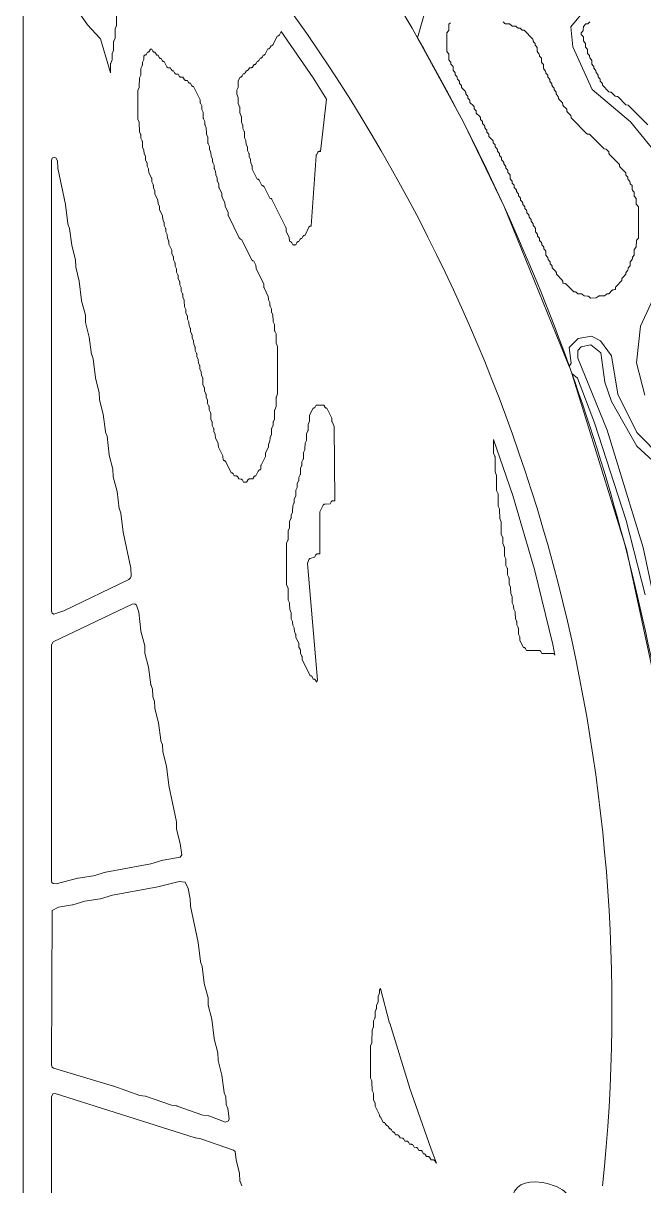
# Model space of a CAD drawing. Header units: inches. Extents: x 36 to 81.4, y 17.3 to 55.9.
# Drawn here: x 36.25 to 44.09, y 30.96 to 45.65 of the extents above; entities that cross this region are included whole.
import ezdxf

# ---------------------------------------------------------------- set-up
doc = ezdxf.new("R2010")
doc.units = ezdxf.units.IN
for name, color, linetype, lineweight in [('01_ORIGINAL_CAD', 7, 'CONTINUOUS', 20), ('02_APPROVED_PDF_OUTLINES', 7, 'CONTINUOUS', 15), ('03_ADDED_AREAS_SAME_COMPOSITION', 7, 'CONTINUOUS', 15), ('04_APPROVED_PERIMETER', 7, 'CONTINUOUS', 15)]:
    doc.layers.add(name, color=color, linetype=linetype, lineweight=lineweight)

msp = doc.modelspace()

# ---------------------------------------------------------------- linework, layer by layer
at = {"layer": '01_ORIGINAL_CAD'}
msp.add_line((36.248, 17.906), (36.248, 55.9), dxfattribs=at)
msp.add_lwpolyline([(44.283, 37.084, 0.090917), (40.931, 45.968, -0.652582), (40.931, 49.011, -0.158741), (45.004, 48.425, -0.098355), (47.824, 46.203), (47.755, 46.078)], format="xyb", dxfattribs=at)
msp.add_arc((22.064, 33.195), 21.619, 354.0583, 36.0319, dxfattribs=at)
at = {"layer": '02_APPROVED_PDF_OUTLINES'}
for points in [[(42.311, 45.663), (42.331, 45.644), (42.334, 45.642), (42.336, 45.64), (42.339, 45.639), (42.342, 45.638), (42.345, 45.637), (42.348, 45.637), (42.391, 45.636), (42.414, 45.615), (42.417, 45.614), (42.419, 45.612), (42.422, 45.611), (42.425, 45.61), (42.428, 45.609), (42.431, 45.609), (42.47, 45.609), (42.488, 45.592), (42.49, 45.59), (42.493, 45.588), (42.496, 45.586), (42.5, 45.585), (42.503, 45.585), (42.523, 45.583), (42.544, 45.563), (42.547, 45.561), (42.55, 45.559), (42.553, 45.558), (42.556, 45.557), (42.56, 45.556), (42.576, 45.556), (42.687, 45.444), (42.688, 45.427), (42.688, 45.424), (42.689, 45.421), (42.69, 45.417), (42.692, 45.414), (42.694, 45.412), (42.713, 45.391), (42.714, 45.374), (42.715, 45.37), (42.715, 45.367), (42.717, 45.364), (42.719, 45.361), (42.721, 45.358), (42.74, 45.338), (42.741, 45.294), (42.741, 45.291), (42.742, 45.288), (42.743, 45.285), (42.744, 45.282), (42.746, 45.28), (42.748, 45.277), (42.767, 45.256), (42.769, 45.236), (42.769, 45.233), (42.77, 45.229), (42.772, 45.226), (42.774, 45.223), (42.776, 45.221), (42.793, 45.203), (42.793, 45.163), (42.794, 45.159), (42.794, 45.156), (42.796, 45.153), (42.797, 45.149), (42.8, 45.147), (42.82, 45.123), (42.821, 45.079), (42.821, 45.076), (42.822, 45.073), (42.823, 45.07), (42.824, 45.068), (42.826, 45.065), (42.828, 45.063), (42.847, 45.042), (42.848, 45.025), (42.848, 45.021), (42.849, 45.018), (42.85, 45.015), (42.852, 45.012), (42.854, 45.009), (42.873, 44.988), (42.874, 44.971), (42.875, 44.968), (42.876, 44.964), (42.877, 44.961), (42.879, 44.958), (42.881, 44.955), (42.9, 44.935), (42.901, 44.918), (42.901, 44.914), (42.902, 44.911), (42.904, 44.907), (42.905, 44.904), (42.908, 44.902), (42.927, 44.881), (42.927, 44.864), (42.928, 44.86), (42.929, 44.857), (42.93, 44.854), (42.932, 44.851), (42.934, 44.848), (42.953, 44.827), (42.954, 44.81), (42.955, 44.807), (42.955, 44.803), (42.957, 44.8), (42.959, 44.797), (42.961, 44.794), (42.98, 44.774), (42.981, 44.757), (42.981, 44.753), (42.982, 44.75), (42.983, 44.746), (42.985, 44.743), (42.987, 44.741), (43.007, 44.72), (43.009, 44.699), (43.009, 44.696), (43.01, 44.693), (43.012, 44.69), (43.014, 44.687), (43.016, 44.684), (43.06, 44.639), (43.062, 44.619), (43.063, 44.615), (43.064, 44.612), (43.065, 44.609), (43.067, 44.606), (43.069, 44.604), (43.114, 44.558), (43.115, 44.538), (43.116, 44.535), (43.117, 44.532), (43.118, 44.529), (43.12, 44.526), (43.122, 44.523), (43.167, 44.478), (43.169, 44.458), (43.169, 44.455), (43.17, 44.451), (43.172, 44.448), (43.173, 44.445), (43.176, 44.443), (43.364, 44.253), (43.366, 44.25), (43.369, 44.249), (43.372, 44.247), (43.375, 44.246), (43.378, 44.245), (43.401, 44.242), (43.576, 44.065), (43.579, 44.063), (43.582, 44.061), (43.584, 44.059), (43.588, 44.058), (43.591, 44.058), (43.613, 44.054), (43.646, 44.022), (43.647, 44.002), (43.648, 43.999), (43.649, 43.995), (43.65, 43.992), (43.652, 43.989), (43.654, 43.987), (43.779, 43.861), (43.78, 43.841), (43.781, 43.838), (43.782, 43.834), (43.783, 43.831), (43.785, 43.828), (43.787, 43.826), (43.858, 43.754), (43.859, 43.737), (43.859, 43.734), (43.86, 43.73), (43.861, 43.727), (43.863, 43.724), (43.865, 43.721), (43.885, 43.701), (43.885, 43.684), (43.886, 43.68), (43.887, 43.677), (43.888, 43.674), (43.89, 43.671), (43.892, 43.668), (43.912, 43.647), (43.913, 43.626), (43.914, 43.623), (43.915, 43.62), (43.916, 43.617), (43.918, 43.614), (43.92, 43.611), (43.938, 43.594), (43.939, 43.55), (43.939, 43.547), (43.94, 43.544), (43.941, 43.541), (43.942, 43.539), (43.943, 43.536), (43.945, 43.534), (43.964, 43.513), (43.965, 43.47), (43.966, 43.467), (43.966, 43.464), (43.967, 43.461), (43.969, 43.458), (43.97, 43.455), (43.972, 43.453), (43.991, 43.433), (43.991, 43.366), (43.992, 43.362), (43.992, 43.358), (43.994, 43.355), (43.995, 43.352), (43.997, 43.349), (44.018, 43.326), (44.018, 42.928), (44, 42.908), (43.998, 42.906), (43.996, 42.903), (43.995, 42.9), (43.994, 42.898), (43.993, 42.895), (43.993, 42.891), (43.992, 42.821), (43.972, 42.797), (43.97, 42.795), (43.968, 42.791), (43.967, 42.788), (43.966, 42.785), (43.966, 42.781), (43.966, 42.714), (43.949, 42.696), (43.947, 42.694), (43.945, 42.691), (43.943, 42.688), (43.942, 42.684), (43.942, 42.681), (43.94, 42.661), (43.921, 42.64), (43.919, 42.637), (43.917, 42.635), (43.916, 42.632), (43.915, 42.629), (43.914, 42.626), (43.914, 42.623), (43.913, 42.579), (43.894, 42.559), (43.892, 42.556), (43.89, 42.553), (43.889, 42.55), (43.888, 42.547), (43.888, 42.543), (43.887, 42.526), (43.868, 42.505), (43.866, 42.503), (43.864, 42.5), (43.862, 42.496), (43.861, 42.493), (43.861, 42.489), (43.86, 42.473), (43.817, 42.428), (43.814, 42.425), (43.813, 42.422), (43.811, 42.419), (43.81, 42.416), (43.81, 42.413), (43.808, 42.393), (43.737, 42.321), (43.735, 42.318), (43.733, 42.315), (43.732, 42.312), (43.731, 42.309), (43.73, 42.305), (43.728, 42.285), (43.723, 42.28), (43.704, 42.278), (43.7, 42.278), (43.697, 42.277), (43.694, 42.275), (43.691, 42.273), (43.688, 42.271), (43.644, 42.227), (43.628, 42.226), (43.625, 42.226), (43.621, 42.225), (43.618, 42.223), (43.615, 42.222), (43.612, 42.219), (43.592, 42.2), (43.526, 42.2), (43.523, 42.2), (43.52, 42.199), (43.517, 42.198), (43.514, 42.197), (43.512, 42.196), (43.509, 42.194), (43.487, 42.174), (43.412, 42.173), (43.393, 42.192), (43.39, 42.194), (43.388, 42.196), (43.385, 42.197), (43.382, 42.198), (43.379, 42.199), (43.376, 42.199), (43.333, 42.2), (43.313, 42.219), (43.311, 42.221), (43.308, 42.223), (43.305, 42.224), (43.302, 42.225), (43.299, 42.226), (43.296, 42.226), (43.253, 42.227), (43.233, 42.246), (43.23, 42.248), (43.227, 42.25), (43.224, 42.251), (43.221, 42.252), (43.217, 42.253), (43.201, 42.253), (43.103, 42.351), (43.101, 42.353), (43.098, 42.355), (43.095, 42.357), (43.091, 42.358), (43.088, 42.358), (43.068, 42.36), (43.063, 42.365), (43.062, 42.385), (43.061, 42.389), (43.06, 42.392), (43.059, 42.395), (43.057, 42.398), (43.054, 42.401), (42.983, 42.473), (42.982, 42.493), (42.981, 42.496), (42.98, 42.499), (42.979, 42.502), (42.977, 42.505), (42.975, 42.508), (42.931, 42.553), (42.93, 42.569), (42.93, 42.573), (42.929, 42.576), (42.927, 42.58), (42.925, 42.583), (42.923, 42.585), (42.904, 42.606), (42.903, 42.623), (42.903, 42.627), (42.902, 42.63), (42.901, 42.633), (42.899, 42.636), (42.897, 42.639), (42.877, 42.66), (42.875, 42.68), (42.875, 42.684), (42.874, 42.687), (42.872, 42.69), (42.87, 42.693), (42.868, 42.696), (42.851, 42.713), (42.85, 42.757), (42.85, 42.76), (42.849, 42.763), (42.848, 42.766), (42.847, 42.768), (42.845, 42.771), (42.843, 42.773), (42.824, 42.794), (42.823, 42.811), (42.823, 42.814), (42.822, 42.818), (42.821, 42.821), (42.819, 42.824), (42.817, 42.827), (42.797, 42.847), (42.797, 42.865), (42.796, 42.868), (42.795, 42.871), (42.794, 42.875), (42.792, 42.878), (42.79, 42.88), (42.771, 42.901), (42.77, 42.918), (42.77, 42.922), (42.769, 42.925), (42.767, 42.928), (42.766, 42.931), (42.763, 42.934), (42.744, 42.955), (42.742, 42.975), (42.741, 42.979), (42.74, 42.982), (42.739, 42.985), (42.737, 42.988), (42.735, 42.991), (42.718, 43.008), (42.717, 43.052), (42.716, 43.055), (42.716, 43.058), (42.715, 43.061), (42.714, 43.063), (42.712, 43.066), (42.71, 43.068), (42.69, 43.089), (42.689, 43.11), (42.688, 43.113), (42.687, 43.116), (42.686, 43.119), (42.684, 43.122), (42.682, 43.125), (42.664, 43.143), (42.663, 43.16), (42.663, 43.163), (42.662, 43.167), (42.661, 43.17), (42.659, 43.173), (42.657, 43.176), (42.637, 43.196), (42.637, 43.213), (42.636, 43.217), (42.635, 43.22), (42.634, 43.223), (42.632, 43.227), (42.63, 43.229), (42.611, 43.25), (42.61, 43.267), (42.61, 43.27), (42.609, 43.274), (42.607, 43.277), (42.606, 43.28), (42.603, 43.283), (42.584, 43.304), (42.582, 43.324), (42.581, 43.328), (42.58, 43.331), (42.579, 43.334), (42.577, 43.337), (42.575, 43.34), (42.558, 43.357), (42.557, 43.374), (42.556, 43.378), (42.555, 43.381), (42.554, 43.384), (42.552, 43.387), (42.55, 43.39), (42.531, 43.411), (42.53, 43.428), (42.53, 43.431), (42.529, 43.435), (42.527, 43.438), (42.526, 43.441), (42.523, 43.444), (42.504, 43.464), (42.503, 43.482), (42.503, 43.485), (42.502, 43.489), (42.501, 43.492), (42.499, 43.495), (42.497, 43.498), (42.478, 43.518), (42.477, 43.535), (42.476, 43.539), (42.476, 43.542), (42.474, 43.545), (42.472, 43.548), (42.47, 43.551), (42.451, 43.572), (42.45, 43.589), (42.45, 43.592), (42.449, 43.596), (42.448, 43.599), (42.446, 43.602), (42.443, 43.605), (42.424, 43.625), (42.424, 43.643), (42.423, 43.646), (42.422, 43.65), (42.421, 43.653), (42.419, 43.656), (42.417, 43.659), (42.398, 43.679), (42.397, 43.723), (42.397, 43.726), (42.396, 43.729), (42.395, 43.731), (42.394, 43.734), (42.392, 43.737), (42.39, 43.739), (42.371, 43.76), (42.37, 43.777), (42.37, 43.78), (42.369, 43.784), (42.368, 43.787), (42.366, 43.79), (42.364, 43.793), (42.344, 43.813), (42.344, 43.83), (42.343, 43.834), (42.342, 43.837), (42.341, 43.841), (42.339, 43.844), (42.337, 43.846), (42.318, 43.867), (42.317, 43.884), (42.317, 43.888), (42.316, 43.891), (42.314, 43.894), (42.312, 43.897), (42.31, 43.9), (42.291, 43.921), (42.289, 43.941), (42.288, 43.945), (42.287, 43.948), (42.286, 43.951), (42.284, 43.954), (42.282, 43.957), (42.264, 43.975), (42.264, 43.991), (42.263, 43.995), (42.262, 43.998), (42.261, 44.002), (42.259, 44.005), (42.257, 44.007), (42.238, 44.028), (42.237, 44.045), (42.237, 44.049), (42.236, 44.052), (42.234, 44.055), (42.232, 44.058), (42.23, 44.061), (42.211, 44.082), (42.21, 44.099), (42.21, 44.102), (42.209, 44.106), (42.208, 44.109), (42.206, 44.112), (42.204, 44.115), (42.184, 44.135), (42.184, 44.152), (42.183, 44.155), (42.183, 44.158), (42.182, 44.161), (42.18, 44.164), (42.179, 44.166), (42.177, 44.169), (42.131, 44.216), (42.13, 44.233), (42.13, 44.236), (42.129, 44.24), (42.128, 44.243), (42.126, 44.246), (42.124, 44.249), (42.105, 44.269), (42.104, 44.287), (42.103, 44.29), (42.102, 44.293), (42.101, 44.297), (42.099, 44.3), (42.097, 44.302), (42.078, 44.323), (42.077, 44.34), (42.077, 44.344), (42.076, 44.347), (42.074, 44.35), (42.073, 44.353), (42.07, 44.356), (42.051, 44.377), (42.05, 44.394), (42.05, 44.397), (42.049, 44.401), (42.048, 44.404), (42.046, 44.407), (42.044, 44.41), (42.024, 44.431), (42.022, 44.451), (42.022, 44.455), (42.021, 44.458), (42.019, 44.461), (42.018, 44.464), (42.015, 44.466), (41.971, 44.511), (41.971, 44.528), (41.97, 44.531), (41.969, 44.535), (41.968, 44.538), (41.966, 44.541), (41.964, 44.544), (41.944, 44.565), (41.943, 44.585), (41.942, 44.589), (41.941, 44.592), (41.94, 44.595), (41.938, 44.598), (41.935, 44.601), (41.891, 44.645), (41.891, 44.662), (41.89, 44.666), (41.889, 44.669), (41.888, 44.672), (41.886, 44.675), (41.884, 44.678), (41.865, 44.699), (41.864, 44.716), (41.864, 44.719), (41.863, 44.723), (41.861, 44.726), (41.86, 44.729), (41.857, 44.732), (41.838, 44.752), (41.837, 44.769), (41.837, 44.772), (41.836, 44.775), (41.835, 44.778), (41.834, 44.781), (41.832, 44.783), (41.83, 44.786), (41.785, 44.833), (41.784, 44.85), (41.784, 44.853), (41.783, 44.857), (41.782, 44.86), (41.78, 44.863), (41.777, 44.866), (41.758, 44.886), (41.758, 44.904), (41.757, 44.907), (41.756, 44.91), (41.755, 44.914), (41.753, 44.917), (41.751, 44.92), (41.732, 44.94), (41.731, 44.957), (41.73, 44.961), (41.73, 44.964), (41.728, 44.967), (41.726, 44.97), (41.724, 44.973), (41.705, 44.994), (41.703, 45.015), (41.702, 45.018), (41.701, 45.021), (41.7, 45.024), (41.698, 45.027), (41.696, 45.03), (41.679, 45.047), (41.678, 45.091), (41.677, 45.094), (41.677, 45.097), (41.676, 45.1), (41.674, 45.102), (41.673, 45.105), (41.671, 45.107), (41.651, 45.128), (41.649, 45.149), (41.649, 45.152), (41.648, 45.155), (41.647, 45.158), (41.645, 45.161), (41.642, 45.164), (41.625, 45.182), (41.624, 45.252), (41.624, 45.255), (41.623, 45.258), (41.622, 45.261), (41.621, 45.263), (41.619, 45.266), (41.617, 45.268), (41.599, 45.288), (41.598, 45.525), (41.617, 45.545), (41.619, 45.547), (41.62, 45.55), (41.622, 45.553), (41.623, 45.556), (41.623, 45.559), (41.624, 45.562), (41.624, 45.632), (41.643, 45.652)], [(44.137, 44.363), (43.898, 44.604), (43.895, 44.607), (43.893, 44.608), (43.89, 44.61), (43.887, 44.611), (43.884, 44.612), (43.861, 44.615), (43.763, 44.714), (43.76, 44.716), (43.757, 44.718), (43.754, 44.719), (43.751, 44.72), (43.747, 44.721), (43.727, 44.723), (43.68, 44.769), (43.678, 44.771), (43.675, 44.773), (43.672, 44.774), (43.67, 44.775), (43.667, 44.776), (43.664, 44.776), (43.647, 44.777), (43.563, 44.861), (43.563, 44.878), (43.562, 44.882), (43.561, 44.885), (43.56, 44.888), (43.558, 44.891), (43.556, 44.894), (43.537, 44.915), (43.536, 44.932), (43.536, 44.935), (43.535, 44.939), (43.533, 44.942), (43.531, 44.945), (43.529, 44.948), (43.51, 44.968), (43.509, 44.985), (43.509, 44.989), (43.508, 44.992), (43.507, 44.996), (43.505, 44.999), (43.503, 45.001), (43.483, 45.022), (43.481, 45.043), (43.481, 45.046), (43.48, 45.049), (43.478, 45.052), (43.476, 45.055), (43.474, 45.058), (43.457, 45.076), (43.456, 45.093), (43.456, 45.096), (43.455, 45.1), (43.453, 45.103), (43.452, 45.106), (43.449, 45.109), (43.43, 45.129), (43.429, 45.173), (43.429, 45.176), (43.428, 45.179), (43.427, 45.182), (43.426, 45.184), (43.425, 45.187), (43.423, 45.189), (43.403, 45.21), (43.401, 45.231), (43.401, 45.234), (43.4, 45.237), (43.398, 45.24), (43.396, 45.243), (43.394, 45.246), (43.377, 45.263), (43.377, 45.304), (43.377, 45.307), (43.376, 45.311), (43.375, 45.314), (43.373, 45.317), (43.371, 45.32), (43.35, 45.343), (43.35, 45.384), (43.35, 45.388), (43.349, 45.391), (43.348, 45.395), (43.346, 45.398), (43.344, 45.4), (43.324, 45.424), (43.323, 45.465), (43.323, 45.468), (43.322, 45.472), (43.321, 45.475), (43.319, 45.478), (43.317, 45.481), (43.297, 45.504), (43.297, 45.526), (43.316, 45.546), (43.318, 45.549), (43.319, 45.551), (43.321, 45.554), (43.322, 45.557), (43.322, 45.56), (43.322, 45.563), (43.323, 45.606), (43.354, 45.637), (43.37, 45.638), (43.373, 45.638), (43.377, 45.639), (43.38, 45.64), (43.383, 45.642), (43.386, 45.644), (43.406, 45.664)]]:
    msp.add_lwpolyline(points, dxfattribs=at)
at = {"layer": '03_ADDED_AREAS_SAME_COMPOSITION'}
for points in [[(37.427, 45.981), (37.427, 45.615), (37.41, 45.575), (37.409, 45.572), (37.408, 45.569), (37.408, 45.565), (37.408, 45.457), (37.391, 45.418), (37.389, 45.414), (37.389, 45.411), (37.389, 45.408), (37.388, 45.299), (37.372, 45.264), (37.371, 45.261), (37.37, 45.258), (37.37, 45.254), (37.369, 45.181), (37.352, 45.141), (37.351, 45.138), (37.35, 45.135), (37.35, 45.131), (37.35, 45.023), (37.348, 45.018), (37.222, 45.448), (37.221, 45.45), (37.219, 45.453), (37.218, 45.455), (37.216, 45.458), (37.058, 45.625), (36.918, 45.831)], [(36.603, 25.168), (36.603, 32.082), (36.622, 32.117), (36.652, 32.121), (38.421, 31.562), (38.425, 31.561), (38.493, 31.551), (38.902, 31.405), (38.925, 31.388), (38.936, 31.286), (38.937, 31.283), (38.981, 31.111), (38.985, 31.019), (38.985, 31.015), (38.986, 31.011), (39.007, 30.955)]]:
    msp.add_lwpolyline(points, dxfattribs=at)
for points in [[(39.671, 42.842), (39.67, 42.843), (39.667, 42.844), (39.664, 42.846), (39.661, 42.846), (39.658, 42.847), (39.653, 42.847), (39.639, 42.873), (39.637, 42.876), (39.635, 42.878), (39.633, 42.88), (39.631, 42.882), (39.628, 42.884), (39.625, 42.885), (39.622, 42.886), (39.619, 42.886), (39.614, 42.887), (39.609, 42.896), (39.608, 42.933), (39.607, 42.937), (39.607, 42.94), (39.605, 42.943), (39.57, 43.014), (39.567, 43.055), (39.567, 43.059), (39.566, 43.062), (39.565, 43.065), (39.389, 43.42), (39.387, 43.423), (39.385, 43.426), (39.382, 43.428), (39.379, 43.43), (39.376, 43.432), (39.373, 43.433), (39.361, 43.436), (39.289, 43.58), (39.288, 43.583), (39.286, 43.586), (39.283, 43.588), (39.28, 43.59), (39.278, 43.592), (39.274, 43.593), (39.271, 43.594), (39.262, 43.595), (39.229, 43.662), (39.227, 43.664), (39.225, 43.667), (39.223, 43.669), (39.22, 43.671), (39.218, 43.672), (39.215, 43.674), (39.212, 43.675), (39.209, 43.675), (39.203, 43.675), (39.14, 43.803), (39.14, 43.836), (39.139, 43.839), (39.138, 43.843), (39.137, 43.846), (39.121, 43.881), (39.12, 43.915), (39.12, 43.918), (39.119, 43.922), (39.118, 43.925), (39.101, 43.96), (39.1, 43.994), (39.1, 43.997), (39.099, 44.001), (39.098, 44.004), (39.081, 44.039), (39.08, 44.077), (39.079, 44.08), (39.078, 44.084), (39.077, 44.087), (39.062, 44.118), (39.061, 44.152), (39.061, 44.155), (39.06, 44.158), (39.059, 44.162), (39.042, 44.197), (39.042, 44.27), (39.041, 44.273), (39.04, 44.277), (39.039, 44.28), (39.023, 44.316), (39.021, 44.353), (39.021, 44.357), (39.02, 44.36), (39.018, 44.363), (39.003, 44.394), (39.003, 44.463), (39.003, 44.466), (39.002, 44.469), (39.001, 44.473), (38.984, 44.512), (38.983, 44.581), (38.983, 44.584), (38.982, 44.588), (38.981, 44.591), (38.964, 44.631), (38.964, 44.699), (38.963, 44.703), (38.963, 44.706), (38.962, 44.709), (38.944, 44.749), (38.944, 44.799), (38.961, 44.834), (38.962, 44.837), (38.963, 44.841), (38.963, 44.844), (38.964, 44.917), (38.987, 44.965), (38.993, 44.966), (38.996, 44.966), (38.999, 44.967), (39.002, 44.968), (39.004, 44.97), (39.007, 44.972), (39.009, 44.974), (39.011, 44.976), (39.013, 44.979), (39.026, 45.005), (39.032, 45.005), (39.035, 45.006), (39.038, 45.007), (39.041, 45.008), (39.043, 45.009), (39.046, 45.011), (39.048, 45.013), (39.05, 45.016), (39.051, 45.018), (39.066, 45.045), (39.075, 45.047), (39.078, 45.048), (39.081, 45.049), (39.084, 45.051), (39.087, 45.053), (39.089, 45.055), (39.091, 45.058), (39.093, 45.061), (39.104, 45.083), (39.128, 45.084), (39.131, 45.085), (39.134, 45.085), (39.137, 45.087), (39.14, 45.088), (39.143, 45.09), (39.145, 45.092), (39.147, 45.095), (39.149, 45.098), (39.163, 45.123), (39.168, 45.124), (39.171, 45.124), (39.174, 45.125), (39.177, 45.126), (39.18, 45.128), (39.182, 45.13), (39.184, 45.132), (39.186, 45.134), (39.188, 45.137), (39.202, 45.163), (39.207, 45.163), (39.21, 45.164), (39.213, 45.165), (39.216, 45.166), (39.219, 45.167), (39.221, 45.169), (39.223, 45.172), (39.225, 45.174), (39.227, 45.177), (39.241, 45.204), (39.25, 45.205), (39.253, 45.206), (39.257, 45.207), (39.259, 45.209), (39.262, 45.211), (39.264, 45.213), (39.266, 45.216), (39.268, 45.219), (39.28, 45.242), (39.285, 45.242), (39.288, 45.243), (39.291, 45.244), (39.294, 45.245), (39.297, 45.247), (39.299, 45.249), (39.302, 45.251), (39.304, 45.253), (39.305, 45.256), (39.338, 45.321), (39.344, 45.321), (39.347, 45.322), (39.35, 45.323), (39.353, 45.324), (39.355, 45.326), (39.358, 45.327), (39.36, 45.33), (39.362, 45.332), (39.363, 45.335), (39.378, 45.362), (39.387, 45.363), (39.39, 45.364), (39.393, 45.365), (39.396, 45.367), (39.399, 45.369), (39.401, 45.371), (39.403, 45.374), (39.405, 45.377), (39.457, 45.482), (39.469, 45.485), (39.472, 45.486), (39.475, 45.488), (39.478, 45.49), (39.48, 45.493), (39.483, 45.495), (39.484, 45.498), (39.506, 45.542), (39.911, 44.956), (40.08, 44.687), (40.002, 44.026), (39.996, 44.027), (39.993, 44.028), (39.989, 44.028), (39.986, 44.027), (39.983, 44.027), (39.98, 44.025), (39.977, 44.024), (39.974, 44.022), (39.972, 44.02), (39.97, 44.017), (39.968, 44.014), (39.951, 43.982), (39.949, 43.979), (39.949, 43.975), (39.948, 43.972), (39.884, 43.084), (39.884, 43.083), (39.875, 43.082), (39.872, 43.081), (39.869, 43.08), (39.866, 43.078), (39.863, 43.076), (39.861, 43.074), (39.859, 43.071), (39.857, 43.068), (39.807, 42.966), (39.801, 42.965), (39.798, 42.965), (39.795, 42.964), (39.792, 42.963), (39.79, 42.961), (39.787, 42.959), (39.785, 42.957), (39.783, 42.955), (39.781, 42.952), (39.768, 42.926), (39.762, 42.926), (39.759, 42.925), (39.756, 42.925), (39.753, 42.923), (39.751, 42.922), (39.748, 42.92), (39.746, 42.918), (39.744, 42.915), (39.742, 42.913), (39.729, 42.887), (39.723, 42.886), (39.72, 42.886), (39.717, 42.885), (39.714, 42.884), (39.712, 42.882), (39.709, 42.88), (39.707, 42.878), (39.705, 42.876), (39.703, 42.873), (39.69, 42.847), (39.684, 42.847), (39.681, 42.846), (39.678, 42.846), (39.675, 42.844), (39.673, 42.843)], [(37.873, 45.317), (37.886, 45.293), (37.888, 45.29), (37.89, 45.288), (37.892, 45.286), (37.894, 45.284), (37.897, 45.282), (37.9, 45.281), (37.903, 45.28), (37.906, 45.28), (37.912, 45.279), (37.925, 45.254), (37.927, 45.251), (37.929, 45.249), (37.931, 45.246), (37.933, 45.244), (37.936, 45.243), (37.939, 45.242), (37.942, 45.241), (37.945, 45.24), (37.951, 45.24), (37.964, 45.214), (37.966, 45.212), (37.968, 45.209), (37.97, 45.207), (37.972, 45.205), (37.975, 45.204), (37.978, 45.202), (37.981, 45.201), (37.984, 45.201), (37.99, 45.201), (38.003, 45.175), (38.005, 45.172), (38.007, 45.17), (38.009, 45.168), (38.012, 45.166), (38.014, 45.164), (38.017, 45.163), (38.02, 45.162), (38.023, 45.162), (38.029, 45.161), (38.062, 45.096), (38.063, 45.093), (38.065, 45.091), (38.068, 45.089), (38.07, 45.087), (38.073, 45.085), (38.076, 45.084), (38.08, 45.083), (38.083, 45.083), (38.107, 45.082), (38.118, 45.059), (38.12, 45.056), (38.122, 45.054), (38.124, 45.051), (38.127, 45.049), (38.13, 45.048), (38.133, 45.046), (38.136, 45.046), (38.145, 45.044), (38.16, 45.017), (38.161, 45.014), (38.163, 45.012), (38.166, 45.01), (38.168, 45.008), (38.171, 45.006), (38.174, 45.005), (38.177, 45.004), (38.181, 45.004), (38.205, 45.003), (38.218, 44.978), (38.22, 44.975), (38.222, 44.972), (38.224, 44.97), (38.227, 44.968), (38.23, 44.967), (38.233, 44.966), (38.236, 44.965), (38.239, 44.964), (38.264, 44.963), (38.279, 44.937), (38.281, 44.934), (38.283, 44.931), (38.285, 44.929), (38.288, 44.927), (38.291, 44.926), (38.294, 44.925), (38.297, 44.924), (38.301, 44.924), (38.322, 44.924), (38.333, 44.901), (38.335, 44.899), (38.337, 44.896), (38.339, 44.894), (38.342, 44.892), (38.345, 44.89), (38.348, 44.889), (38.351, 44.888), (38.36, 44.887), (38.374, 44.86), (38.376, 44.857), (38.378, 44.855), (38.38, 44.852), (38.383, 44.85), (38.385, 44.849), (38.388, 44.848), (38.391, 44.847), (38.394, 44.846), (38.399, 44.846), (38.482, 44.679), (38.483, 44.646), (38.483, 44.643), (38.484, 44.639), (38.485, 44.636), (38.502, 44.601), (38.502, 44.567), (38.503, 44.564), (38.504, 44.56), (38.505, 44.557), (38.521, 44.522), (38.522, 44.449), (38.522, 44.445), (38.523, 44.442), (38.524, 44.439), (38.541, 44.403), (38.543, 44.365), (38.543, 44.362), (38.544, 44.359), (38.545, 44.356), (38.56, 44.324), (38.561, 44.256), (38.561, 44.253), (38.562, 44.249), (38.563, 44.246), (38.58, 44.206), (38.581, 44.133), (38.581, 44.13), (38.582, 44.126), (38.583, 44.123), (38.6, 44.088), (38.601, 44.054), (38.601, 44.051), (38.602, 44.047), (38.603, 44.044), (38.619, 44.009), (38.62, 43.975), (38.62, 43.972), (38.621, 43.968), (38.622, 43.965), (38.639, 43.93), (38.64, 43.896), (38.64, 43.893), (38.641, 43.89), (38.642, 43.886), (38.659, 43.851), (38.659, 43.817), (38.66, 43.814), (38.66, 43.811), (38.662, 43.807), (38.678, 43.772), (38.679, 43.738), (38.679, 43.735), (38.68, 43.732), (38.681, 43.728), (38.698, 43.693), (38.698, 43.66), (38.699, 43.656), (38.7, 43.653), (38.701, 43.65), (38.717, 43.614), (38.719, 43.576), (38.719, 43.573), (38.72, 43.57), (38.722, 43.566), (38.757, 43.495), (38.758, 43.458), (38.759, 43.455), (38.759, 43.451), (38.761, 43.448), (38.796, 43.377), (38.797, 43.34), (38.798, 43.336), (38.799, 43.333), (38.8, 43.33), (38.835, 43.259), (38.837, 43.221), (38.837, 43.218), (38.838, 43.214), (38.839, 43.211), (38.977, 42.932), (38.979, 42.929), (38.981, 42.926), (38.984, 42.924), (38.987, 42.922), (38.99, 42.92), (38.993, 42.919), (39.005, 42.915), (39.134, 42.656), (39.135, 42.653), (39.138, 42.65), (39.14, 42.648), (39.143, 42.646), (39.146, 42.644), (39.149, 42.643), (39.161, 42.639), (39.187, 42.588), (39.188, 42.551), (39.189, 42.547), (39.19, 42.544), (39.191, 42.541), (39.285, 42.351), (39.286, 42.314), (39.287, 42.311), (39.288, 42.307), (39.289, 42.304), (39.343, 42.194), (39.344, 42.161), (39.344, 42.157), (39.345, 42.154), (39.346, 42.151), (39.363, 42.115), (39.364, 42.082), (39.364, 42.078), (39.365, 42.075), (39.366, 42.072), (39.383, 42.036), (39.384, 41.998), (39.385, 41.995), (39.385, 41.992), (39.387, 41.989), (39.402, 41.957), (39.403, 41.885), (39.403, 41.881), (39.404, 41.878), (39.405, 41.874), (39.422, 41.839), (39.422, 41.766), (39.423, 41.763), (39.423, 41.759), (39.425, 41.756), (39.441, 41.721), (39.441, 41.613), (39.442, 41.609), (39.442, 41.606), (39.444, 41.603), (39.461, 41.563), (39.461, 40.961), (39.445, 40.926), (39.444, 40.922), (39.443, 40.919), (39.443, 40.915), (39.442, 40.803), (39.425, 40.763), (39.424, 40.76), (39.423, 40.756), (39.423, 40.753), (39.423, 40.645), (39.407, 40.614), (39.406, 40.611), (39.405, 40.607), (39.405, 40.604), (39.403, 40.566), (39.387, 40.531), (39.386, 40.527), (39.385, 40.524), (39.385, 40.52), (39.384, 40.448), (39.367, 40.412), (39.366, 40.409), (39.365, 40.406), (39.365, 40.402), (39.364, 40.369), (39.348, 40.333), (39.347, 40.33), (39.346, 40.327), (39.346, 40.323), (39.345, 40.29), (39.31, 40.219), (39.309, 40.216), (39.308, 40.213), (39.308, 40.209), (39.306, 40.172), (39.252, 40.061), (39.251, 40.058), (39.25, 40.055), (39.249, 40.051), (39.248, 40.014), (39.243, 40.003), (39.234, 40.002), (39.231, 40.001), (39.228, 40), (39.225, 39.998), (39.222, 39.996), (39.22, 39.994), (39.218, 39.991), (39.216, 39.988), (39.185, 39.926), (39.18, 39.925), (39.177, 39.925), (39.174, 39.924), (39.171, 39.923), (39.168, 39.921), (39.166, 39.919), (39.163, 39.917), (39.161, 39.915), (39.16, 39.912), (39.147, 39.887), (39.106, 39.887), (39.102, 39.887), (39.099, 39.886), (39.096, 39.885), (39.093, 39.884), (39.091, 39.882), (39.088, 39.879), (39.086, 39.877), (39.084, 39.874), (39.069, 39.848), (39.03, 39.848), (39.017, 39.872), (39.016, 39.875), (39.014, 39.878), (39.011, 39.88), (39.009, 39.882), (39.006, 39.883), (39.003, 39.884), (39, 39.885), (38.996, 39.886), (38.972, 39.887), (38.959, 39.912), (38.957, 39.914), (38.955, 39.917), (38.953, 39.919), (38.95, 39.921), (38.947, 39.923), (38.944, 39.924), (38.941, 39.925), (38.938, 39.925), (38.913, 39.926), (38.9, 39.951), (38.899, 39.954), (38.897, 39.956), (38.894, 39.958), (38.892, 39.96), (38.889, 39.962), (38.886, 39.963), (38.883, 39.964), (38.88, 39.964), (38.875, 39.965), (38.805, 40.106), (38.803, 40.109), (38.801, 40.112), (38.799, 40.114), (38.796, 40.116), (38.793, 40.118), (38.79, 40.119), (38.787, 40.12), (38.778, 40.121), (38.773, 40.132), (38.771, 40.169), (38.771, 40.172), (38.77, 40.176), (38.769, 40.179), (38.714, 40.289), (38.712, 40.327), (38.712, 40.33), (38.711, 40.333), (38.71, 40.337), (38.675, 40.407), (38.674, 40.441), (38.674, 40.444), (38.673, 40.448), (38.672, 40.451), (38.656, 40.486), (38.655, 40.52), (38.654, 40.523), (38.654, 40.526), (38.652, 40.53), (38.636, 40.565), (38.634, 40.603), (38.634, 40.606), (38.633, 40.61), (38.632, 40.613), (38.616, 40.644), (38.616, 40.717), (38.615, 40.72), (38.614, 40.724), (38.613, 40.727), (38.597, 40.762), (38.596, 40.796), (38.596, 40.799), (38.595, 40.803), (38.594, 40.806), (38.577, 40.841), (38.576, 40.875), (38.576, 40.878), (38.575, 40.882), (38.574, 40.885), (38.558, 40.92), (38.557, 40.954), (38.556, 40.957), (38.556, 40.96), (38.554, 40.964), (38.538, 40.999), (38.536, 41.037), (38.536, 41.04), (38.535, 41.044), (38.534, 41.047), (38.518, 41.078), (38.518, 41.151), (38.517, 41.154), (38.516, 41.158), (38.515, 41.161), (38.499, 41.197), (38.497, 41.234), (38.497, 41.238), (38.496, 41.241), (38.494, 41.244), (38.479, 41.275), (38.478, 41.309), (38.478, 41.312), (38.477, 41.316), (38.476, 41.319), (38.46, 41.354), (38.459, 41.388), (38.458, 41.391), (38.458, 41.395), (38.456, 41.398), (38.44, 41.433), (38.439, 41.467), (38.439, 41.47), (38.438, 41.473), (38.437, 41.477), (38.42, 41.512), (38.419, 41.55), (38.418, 41.553), (38.417, 41.557), (38.416, 41.56), (38.401, 41.591), (38.4, 41.624), (38.4, 41.628), (38.399, 41.631), (38.398, 41.634), (38.381, 41.67), (38.38, 41.703), (38.38, 41.707), (38.379, 41.71), (38.378, 41.713), (38.362, 41.749), (38.361, 41.782), (38.36, 41.786), (38.36, 41.789), (38.358, 41.792), (38.342, 41.828), (38.341, 41.861), (38.341, 41.865), (38.34, 41.868), (38.339, 41.871), (38.322, 41.907), (38.322, 41.94), (38.321, 41.944), (38.321, 41.947), (38.319, 41.95), (38.303, 41.985), (38.302, 42.019), (38.302, 42.022), (38.301, 42.026), (38.3, 42.029), (38.283, 42.064), (38.282, 42.137), (38.282, 42.141), (38.281, 42.144), (38.28, 42.147), (38.264, 42.183), (38.263, 42.216), (38.262, 42.22), (38.262, 42.223), (38.26, 42.226), (38.244, 42.262), (38.243, 42.295), (38.243, 42.299), (38.242, 42.302), (38.241, 42.305), (38.224, 42.341), (38.224, 42.374), (38.223, 42.378), (38.223, 42.381), (38.221, 42.384), (38.205, 42.42), (38.203, 42.457), (38.203, 42.461), (38.202, 42.464), (38.2, 42.467), (38.185, 42.499), (38.184, 42.532), (38.184, 42.535), (38.183, 42.539), (38.182, 42.542), (38.166, 42.577), (38.165, 42.611), (38.165, 42.614), (38.164, 42.618), (38.163, 42.621), (38.146, 42.656), (38.145, 42.69), (38.145, 42.693), (38.144, 42.697), (38.143, 42.7), (38.126, 42.735), (38.126, 42.769), (38.125, 42.772), (38.125, 42.776), (38.123, 42.779), (38.087, 42.854), (38.087, 42.887), (38.086, 42.891), (38.085, 42.894), (38.084, 42.897), (38.068, 42.932), (38.067, 42.966), (38.067, 42.969), (38.066, 42.973), (38.065, 42.976), (38.048, 43.011), (38.047, 43.045), (38.047, 43.048), (38.046, 43.052), (38.045, 43.055), (38.028, 43.09), (38.028, 43.124), (38.027, 43.127), (38.027, 43.131), (38.025, 43.134), (38.009, 43.169), (38.007, 43.207), (38.007, 43.21), (38.006, 43.214), (38.005, 43.217), (37.97, 43.288), (37.969, 43.321), (37.969, 43.325), (37.968, 43.328), (37.967, 43.331), (37.95, 43.367), (37.948, 43.404), (37.948, 43.408), (37.947, 43.411), (37.946, 43.414), (37.911, 43.485), (37.91, 43.518), (37.91, 43.522), (37.909, 43.525), (37.908, 43.528), (37.891, 43.564), (37.891, 43.597), (37.89, 43.601), (37.89, 43.604), (37.888, 43.607), (37.872, 43.643), (37.871, 43.676), (37.871, 43.68), (37.87, 43.683), (37.869, 43.686), (37.833, 43.761), (37.832, 43.795), (37.832, 43.798), (37.831, 43.801), (37.83, 43.805), (37.813, 43.84), (37.812, 43.873), (37.812, 43.877), (37.811, 43.88), (37.81, 43.883), (37.793, 43.919), (37.793, 43.952), (37.792, 43.956), (37.792, 43.959), (37.79, 43.962), (37.774, 43.998), (37.772, 44.036), (37.772, 44.039), (37.771, 44.042), (37.77, 44.045), (37.754, 44.077), (37.754, 44.149), (37.753, 44.153), (37.752, 44.156), (37.751, 44.16), (37.735, 44.195), (37.733, 44.233), (37.733, 44.236), (37.732, 44.24), (37.73, 44.243), (37.715, 44.274), (37.714, 44.386), (37.714, 44.39), (37.713, 44.393), (37.712, 44.396), (37.696, 44.432), (37.695, 44.797), (37.712, 44.832), (37.713, 44.836), (37.714, 44.839), (37.714, 44.843), (37.715, 44.955), (37.731, 44.99), (37.732, 44.993), (37.733, 44.997), (37.733, 45), (37.734, 45.073), (37.75, 45.109), (37.752, 45.112), (37.752, 45.115), (37.753, 45.119), (37.753, 45.152), (37.77, 45.188), (37.771, 45.191), (37.772, 45.194), (37.772, 45.198), (37.773, 45.231), (37.778, 45.241), (37.786, 45.243), (37.79, 45.243), (37.793, 45.245), (37.796, 45.246), (37.798, 45.248), (37.801, 45.25), (37.803, 45.253), (37.804, 45.256), (37.817, 45.28), (37.825, 45.282), (37.829, 45.283), (37.832, 45.284), (37.835, 45.286), (37.837, 45.288), (37.84, 45.29), (37.842, 45.293), (37.843, 45.295), (37.854, 45.317)], [(36.603, 43.914), (36.614, 43.942), (36.638, 43.952), (36.662, 43.942), (36.682, 43.903), (36.685, 43.819), (36.685, 43.814), (36.782, 43.356), (36.81, 43.117), (36.81, 43.114), (36.811, 43.111), (36.833, 43.054), (36.86, 42.841), (36.86, 42.838), (36.907, 42.656), (36.91, 42.569), (36.91, 42.566), (36.91, 42.563), (36.956, 42.385), (36.985, 42.142), (36.985, 42.138), (37.032, 41.956), (37.035, 41.869), (37.035, 41.866), (37.035, 41.863), (37.082, 41.68), (37.111, 41.461), (37.112, 41.458), (37.112, 41.455), (37.132, 41.404), (37.16, 41.167), (37.16, 41.163), (37.207, 40.981), (37.21, 40.894), (37.21, 40.891), (37.21, 40.888), (37.257, 40.705), (37.286, 40.486), (37.287, 40.483), (37.287, 40.48), (37.307, 40.429), (37.335, 40.192), (37.335, 40.188), (37.381, 40.011), (37.385, 39.919), (37.385, 39.916), (37.385, 39.913), (37.432, 39.73), (37.461, 39.511), (37.462, 39.508), (37.462, 39.505), (37.482, 39.454), (37.51, 39.217), (37.51, 39.214), (37.606, 38.761), (37.611, 38.659), (37.604, 38.637), (37.582, 38.618), (36.761, 38.22), (36.635, 38.18), (36.613, 38.19), (36.603, 38.217)], [(40.044, 40.821), (40.057, 40.797), (40.058, 40.794), (40.06, 40.792), (40.062, 40.789), (40.065, 40.787), (40.068, 40.786), (40.071, 40.785), (40.074, 40.784), (40.077, 40.783), (40.082, 40.783), (40.145, 40.655), (40.147, 40.618), (40.147, 40.615), (40.148, 40.611), (40.149, 40.608), (40.177, 40.552), (40.183, 39.616), (40.181, 39.612), (40.157, 39.611), (40.154, 39.611), (40.151, 39.61), (40.147, 39.609), (40.145, 39.607), (40.142, 39.605), (40.14, 39.603), (40.138, 39.6), (40.136, 39.598), (40.123, 39.573), (40.06, 39.571), (40.057, 39.571), (40.053, 39.57), (40.05, 39.569), (40.047, 39.568), (40.044, 39.566), (40.042, 39.563), (40.04, 39.561), (40.038, 39.558), (39.996, 39.474), (39.994, 39.471), (39.994, 39.468), (39.993, 39.465), (39.993, 39.462), (39.996, 38.941), (39.965, 38.941), (39.962, 38.941), (39.959, 38.94), (39.956, 38.939), (39.953, 38.938), (39.95, 38.936), (39.948, 38.933), (39.946, 38.931), (39.944, 38.928), (39.927, 38.898), (39.874, 38.883), (39.871, 38.882), (39.868, 38.881), (39.865, 38.879), (39.863, 38.877), (39.861, 38.874), (39.859, 38.872), (39.857, 38.869), (39.842, 38.832), (39.841, 38.829), (39.84, 38.826), (39.84, 38.823), (39.84, 38.82), (39.966, 37.344), (39.951, 37.323), (39.95, 37.323), (39.939, 37.345), (39.938, 37.348), (39.935, 37.35), (39.933, 37.353), (39.93, 37.355), (39.928, 37.356), (39.924, 37.358), (39.921, 37.358), (39.912, 37.36), (39.898, 37.387), (39.896, 37.39), (39.894, 37.392), (39.892, 37.394), (39.89, 37.396), (39.887, 37.398), (39.884, 37.399), (39.881, 37.4), (39.878, 37.4), (39.873, 37.401), (39.771, 37.607), (39.77, 37.64), (39.77, 37.643), (39.769, 37.647), (39.768, 37.65), (39.751, 37.685), (39.75, 37.719), (39.75, 37.722), (39.749, 37.726), (39.748, 37.729), (39.731, 37.764), (39.73, 37.802), (39.729, 37.805), (39.729, 37.809), (39.727, 37.812), (39.692, 37.883), (39.692, 37.916), (39.691, 37.92), (39.691, 37.923), (39.689, 37.926), (39.673, 37.961), (39.672, 37.995), (39.672, 37.998), (39.671, 38.002), (39.67, 38.005), (39.653, 38.041), (39.651, 38.078), (39.651, 38.082), (39.65, 38.085), (39.649, 38.088), (39.634, 38.119), (39.633, 38.188), (39.633, 38.191), (39.632, 38.194), (39.631, 38.198), (39.614, 38.237), (39.613, 38.31), (39.613, 38.314), (39.612, 38.317), (39.611, 38.321), (39.594, 38.356), (39.594, 38.503), (39.594, 38.507), (39.593, 38.51), (39.592, 38.513), (39.575, 38.553), (39.574, 39.077), (39.591, 39.116), (39.593, 39.12), (39.593, 39.123), (39.594, 39.126), (39.594, 39.234), (39.61, 39.27), (39.611, 39.273), (39.612, 39.276), (39.612, 39.28), (39.613, 39.353), (39.628, 39.384), (39.629, 39.387), (39.63, 39.39), (39.631, 39.394), (39.632, 39.431), (39.649, 39.467), (39.65, 39.47), (39.651, 39.474), (39.651, 39.477), (39.652, 39.55), (39.667, 39.581), (39.668, 39.584), (39.669, 39.588), (39.669, 39.591), (39.671, 39.629), (39.688, 39.669), (39.69, 39.672), (39.69, 39.676), (39.691, 39.679), (39.691, 39.747), (39.706, 39.779), (39.707, 39.782), (39.708, 39.785), (39.708, 39.789), (39.71, 39.826), (39.726, 39.862), (39.728, 39.865), (39.728, 39.868), (39.729, 39.872), (39.729, 39.905), (39.746, 39.941), (39.747, 39.944), (39.748, 39.948), (39.748, 39.951), (39.749, 40.024), (39.764, 40.055), (39.765, 40.058), (39.766, 40.062), (39.767, 40.065), (39.768, 40.103), (39.785, 40.138), (39.786, 40.142), (39.787, 40.145), (39.787, 40.149), (39.788, 40.221), (39.804, 40.257), (39.805, 40.26), (39.806, 40.263), (39.806, 40.267), (39.807, 40.34), (39.824, 40.375), (39.825, 40.378), (39.826, 40.382), (39.826, 40.385), (39.827, 40.458), (39.843, 40.494), (39.844, 40.497), (39.845, 40.5), (39.845, 40.504), (39.846, 40.577), (39.863, 40.617), (39.864, 40.62), (39.865, 40.623), (39.865, 40.627), (39.865, 40.695), (39.909, 40.783), (39.914, 40.783), (39.917, 40.784), (39.92, 40.784), (39.923, 40.786), (39.926, 40.787), (39.928, 40.789), (39.93, 40.791), (39.932, 40.794), (39.934, 40.796), (39.947, 40.821)], [(42.188, 40.385), (42.431, 39.677), (42.705, 38.743), (42.936, 37.798), (42.963, 37.663), (42.959, 37.67), (42.958, 37.672), (42.955, 37.675), (42.953, 37.677), (42.95, 37.679), (42.947, 37.68), (42.944, 37.682), (42.941, 37.682), (42.938, 37.682), (42.799, 37.683), (42.784, 37.709), (42.782, 37.712), (42.78, 37.714), (42.777, 37.716), (42.775, 37.718), (42.772, 37.72), (42.769, 37.721), (42.765, 37.721), (42.762, 37.722), (42.604, 37.722), (42.591, 37.746), (42.589, 37.749), (42.587, 37.751), (42.585, 37.753), (42.583, 37.755), (42.58, 37.757), (42.577, 37.758), (42.574, 37.759), (42.571, 37.759), (42.566, 37.76), (42.522, 37.848), (42.522, 37.881), (42.521, 37.884), (42.52, 37.888), (42.519, 37.891), (42.503, 37.926), (42.502, 37.999), (42.502, 38.003), (42.501, 38.006), (42.5, 38.009), (42.483, 38.045), (42.481, 38.082), (42.481, 38.086), (42.48, 38.089), (42.479, 38.092), (42.464, 38.124), (42.463, 38.196), (42.462, 38.2), (42.462, 38.203), (42.46, 38.207), (42.444, 38.242), (42.442, 38.28), (42.442, 38.283), (42.441, 38.286), (42.44, 38.29), (42.424, 38.321), (42.424, 38.389), (42.424, 38.393), (42.423, 38.396), (42.422, 38.399), (42.405, 38.439), (42.404, 38.512), (42.404, 38.515), (42.403, 38.519), (42.402, 38.522), (42.385, 38.557), (42.384, 38.63), (42.384, 38.634), (42.383, 38.637), (42.382, 38.641), (42.365, 38.676), (42.365, 38.749), (42.364, 38.752), (42.364, 38.756), (42.362, 38.759), (42.346, 38.794), (42.345, 38.867), (42.345, 38.871), (42.344, 38.874), (42.343, 38.877), (42.326, 38.913), (42.326, 39.021), (42.326, 39.024), (42.325, 39.027), (42.324, 39.031), (42.307, 39.07), (42.306, 39.143), (42.305, 39.147), (42.305, 39.15), (42.303, 39.154), (42.287, 39.189), (42.287, 39.336), (42.286, 39.34), (42.286, 39.343), (42.285, 39.346), (42.267, 39.386), (42.266, 39.498), (42.266, 39.502), (42.265, 39.505), (42.264, 39.509), (42.248, 39.544), (42.247, 39.692), (42.247, 39.695), (42.246, 39.698), (42.245, 39.701), (42.228, 39.741), (42.228, 39.924), (42.228, 39.927), (42.227, 39.93), (42.226, 39.933), (42.208, 39.977), (42.208, 40.165), (42.208, 40.169), (42.207, 40.172), (42.206, 40.175), (42.188, 40.215)], [(36.626, 37.831), (37.622, 38.305), (37.658, 38.309), (37.68, 38.292), (37.707, 38.204), (37.735, 37.967), (37.735, 37.963), (37.782, 37.781), (37.785, 37.694), (37.785, 37.691), (37.785, 37.688), (37.831, 37.51), (37.861, 37.286), (37.862, 37.283), (37.862, 37.28), (37.882, 37.23), (37.885, 37.144), (37.885, 37.141), (37.885, 37.138), (37.886, 37.136), (37.907, 37.08), (37.91, 36.994), (37.91, 36.991), (37.91, 36.988), (37.957, 36.805), (37.986, 36.586), (37.987, 36.583), (37.987, 36.58), (38.007, 36.53), (38.01, 36.444), (38.01, 36.441), (38.01, 36.438), (38.056, 36.26), (38.085, 36.017), (38.085, 36.014), (38.182, 35.557), (38.185, 35.469), (38.185, 35.466), (38.185, 35.463), (38.232, 35.28), (38.249, 35.139), (38.229, 35.109), (38.014, 35.07), (38.011, 35.069), (37.858, 35.023), (37.289, 34.92), (37.286, 34.919), (37.134, 34.873), (36.94, 34.845), (36.937, 34.844), (36.662, 34.774), (36.626, 34.776), (36.61, 34.789), (36.603, 34.812), (36.603, 37.791)], [(36.631, 32.442), (36.611, 32.457), (36.603, 32.481), (36.612, 34.436), (36.694, 34.476), (36.871, 34.506), (36.874, 34.507), (37.027, 34.553), (37.221, 34.581), (37.224, 34.582), (37.377, 34.628), (37.947, 34.732), (37.948, 34.732), (38.218, 34.801), (38.295, 34.792), (38.331, 34.712), (38.357, 34.582), (38.36, 34.494), (38.36, 34.489), (38.457, 34.031), (38.485, 33.792), (38.485, 33.789), (38.486, 33.786), (38.508, 33.729), (38.535, 33.516), (38.535, 33.513), (38.582, 33.331), (38.585, 33.244), (38.585, 33.241), (38.585, 33.238), (38.631, 33.06), (38.66, 32.817), (38.66, 32.813), (38.706, 32.636), (38.71, 32.544), (38.71, 32.541), (38.71, 32.538), (38.757, 32.355), (38.786, 32.136), (38.787, 32.133), (38.787, 32.13), (38.807, 32.08), (38.81, 31.994), (38.81, 31.991), (38.81, 31.988), (38.811, 31.986), (38.832, 31.933), (38.848, 31.801), (38.841, 31.776), (38.801, 31.761), (38.591, 31.839), (38.588, 31.84), (38.586, 31.84), (38.518, 31.851), (38.19, 31.964), (38.186, 31.965), (38.122, 31.974), (37.79, 32.089), (37.786, 32.09), (37.722, 32.099), (37.39, 32.214), (37.389, 32.215)], [(40.751, 31.832), (40.75, 31.844), (40.75, 31.847), (40.749, 31.85), (40.748, 31.853), (40.693, 31.964), (40.693, 31.997), (40.692, 32), (40.692, 32.004), (40.69, 32.007), (40.674, 32.042), (40.673, 32.115), (40.673, 32.119), (40.672, 32.122), (40.671, 32.125), (40.654, 32.161), (40.653, 32.273), (40.653, 32.276), (40.652, 32.28), (40.651, 32.283), (40.635, 32.318), (40.634, 32.724), (40.651, 32.763), (40.653, 32.766), (40.653, 32.77), (40.653, 32.773), (40.654, 32.921), (40.67, 32.956), (40.671, 32.959), (40.672, 32.963), (40.672, 32.966), (40.673, 33.039), (40.689, 33.074), (40.691, 33.078), (40.691, 33.081), (40.692, 33.085), (40.692, 33.157), (40.707, 33.189), (40.709, 33.192), (40.71, 33.195), (40.71, 33.198), (40.712, 33.236), (40.728, 33.272), (40.729, 33.275), (40.73, 33.278), (40.73, 33.282), (40.731, 33.355), (40.746, 33.386), (40.748, 33.389), (40.748, 33.392), (40.749, 33.396), (40.75, 33.433), (40.759, 33.45), (40.876, 33.01), (40.877, 33.01), (41.125, 32.201), (41.126, 32.2), (41.399, 31.421), (41.4, 31.42), (41.47, 31.244), (41.459, 31.245), (41.446, 31.271), (41.444, 31.274), (41.442, 31.276), (41.44, 31.279), (41.437, 31.281), (41.434, 31.282), (41.431, 31.283), (41.428, 31.284), (41.425, 31.284), (41.4, 31.286), (41.385, 31.312), (41.383, 31.315), (41.381, 31.318), (41.378, 31.32), (41.376, 31.322), (41.373, 31.323), (41.37, 31.324), (41.366, 31.325), (41.363, 31.325), (41.342, 31.325), (41.331, 31.347), (41.329, 31.35), (41.327, 31.353), (41.324, 31.355), (41.322, 31.357), (41.319, 31.359), (41.316, 31.36), (41.313, 31.361), (41.304, 31.362), (41.289, 31.389), (41.288, 31.392), (41.286, 31.395), (41.283, 31.397), (41.281, 31.399), (41.278, 31.4), (41.275, 31.402), (41.272, 31.402), (41.268, 31.403), (41.244, 31.404), (41.231, 31.429), (41.229, 31.432), (41.227, 31.434), (41.225, 31.436), (41.222, 31.438), (41.219, 31.44), (41.216, 31.441), (41.213, 31.442), (41.21, 31.442), (41.185, 31.443), (41.172, 31.468), (41.171, 31.471), (41.168, 31.473), (41.166, 31.476), (41.163, 31.478), (41.161, 31.479), (41.158, 31.48), (41.154, 31.481), (41.151, 31.481), (41.127, 31.482), (41.114, 31.507), (41.112, 31.51), (41.11, 31.513), (41.108, 31.515), (41.105, 31.517), (41.102, 31.519), (41.099, 31.52), (41.096, 31.52), (41.093, 31.521), (41.068, 31.522), (41.055, 31.547), (41.053, 31.55), (41.051, 31.552), (41.049, 31.554), (41.046, 31.556), (41.043, 31.558), (41.04, 31.559), (41.037, 31.56), (41.034, 31.56), (41.009, 31.561), (40.994, 31.588), (40.992, 31.591), (40.99, 31.593), (40.988, 31.596), (40.985, 31.597), (40.982, 31.599), (40.979, 31.6), (40.976, 31.601), (40.973, 31.601), (40.951, 31.601), (40.94, 31.623), (40.938, 31.626), (40.936, 31.629), (40.934, 31.631), (40.931, 31.633), (40.928, 31.635), (40.925, 31.636), (40.922, 31.637), (40.913, 31.638), (40.899, 31.665), (40.897, 31.668), (40.895, 31.67), (40.893, 31.672), (40.891, 31.674), (40.888, 31.676), (40.885, 31.677), (40.882, 31.678), (40.879, 31.678), (40.874, 31.679), (40.862, 31.702), (40.86, 31.705), (40.858, 31.707), (40.856, 31.71), (40.853, 31.712), (40.85, 31.713), (40.847, 31.715), (40.844, 31.715), (40.835, 31.717), (40.821, 31.744), (40.819, 31.747), (40.817, 31.749), (40.815, 31.751), (40.812, 31.753), (40.81, 31.755), (40.807, 31.756), (40.804, 31.757), (40.801, 31.757), (40.795, 31.758), (40.764, 31.82), (40.763, 31.823), (40.761, 31.825), (40.759, 31.827), (40.756, 31.829), (40.754, 31.831)]]:
    msp.add_lwpolyline(points, close=True, dxfattribs=at)
msp.add_open_spline([(42.614, 30.229), (42.499, 30.225), (42.393, 30.563), (42.416, 30.766), (42.439, 30.961), (42.582, 31.032), (42.802, 30.997), (42.922, 30.977), (43.066, 30.926), (43.105, 30.863), (43.14, 30.805), (43.088, 30.738), (43.025, 30.663), (42.955, 30.58), (42.87, 30.488), (42.796, 30.397), (42.728, 30.313), (42.67, 30.231), (42.614, 30.229)], degree=3, knots=[0, 0, 0, 0, 0.251571, 0.251571, 0.251571, 0.4933, 0.4933, 0.4933, 0.625586, 0.625586, 0.625586, 0.745602, 0.745602, 0.745602, 0.877889, 0.877889, 0.877889, 1, 1, 1, 1], dxfattribs=at)
at = {"layer": '04_APPROVED_PERIMETER'}
for points in [[(44.636, 39.832), (43.998, 40.476), (43.759, 40.959), (43.677, 41.442), (43.541, 41.634), (43.427, 41.692), (43.256, 41.663), (43.145, 41.548), (43.17, 41.349), (43.145, 41.309), (42.323, 43.329), (41.803, 44.402), (41.228, 45.461), (41.386, 46.024)], [(43.328, 45.796), (43.163, 45.599), (43.19, 45.348), (43.434, 44.807), (43.917, 44.4), (44.18, 44.081)], [(44.283, 42.328), (44.047, 41.818), (43.994, 41.353), (44.101, 40.947)], [(44.483, 37.121), (44.08, 39.023), (43.626, 40.502), (43.253, 41.415), (43.253, 41.51), (43.297, 41.555), (43.418, 41.582), (43.542, 41.483), (43.596, 41.111), (43.677, 40.866), (43.998, 40.301), (44.56, 39.787)], [(44.283, 37.084), (43.868, 38.996), (43.178, 41.219), (43.25, 41.161), (43.464, 40.597), (43.864, 39.363), (44.105, 38.424)]]:
    msp.add_lwpolyline(points, dxfattribs=at)

doc.saveas('drawing.dxf')
